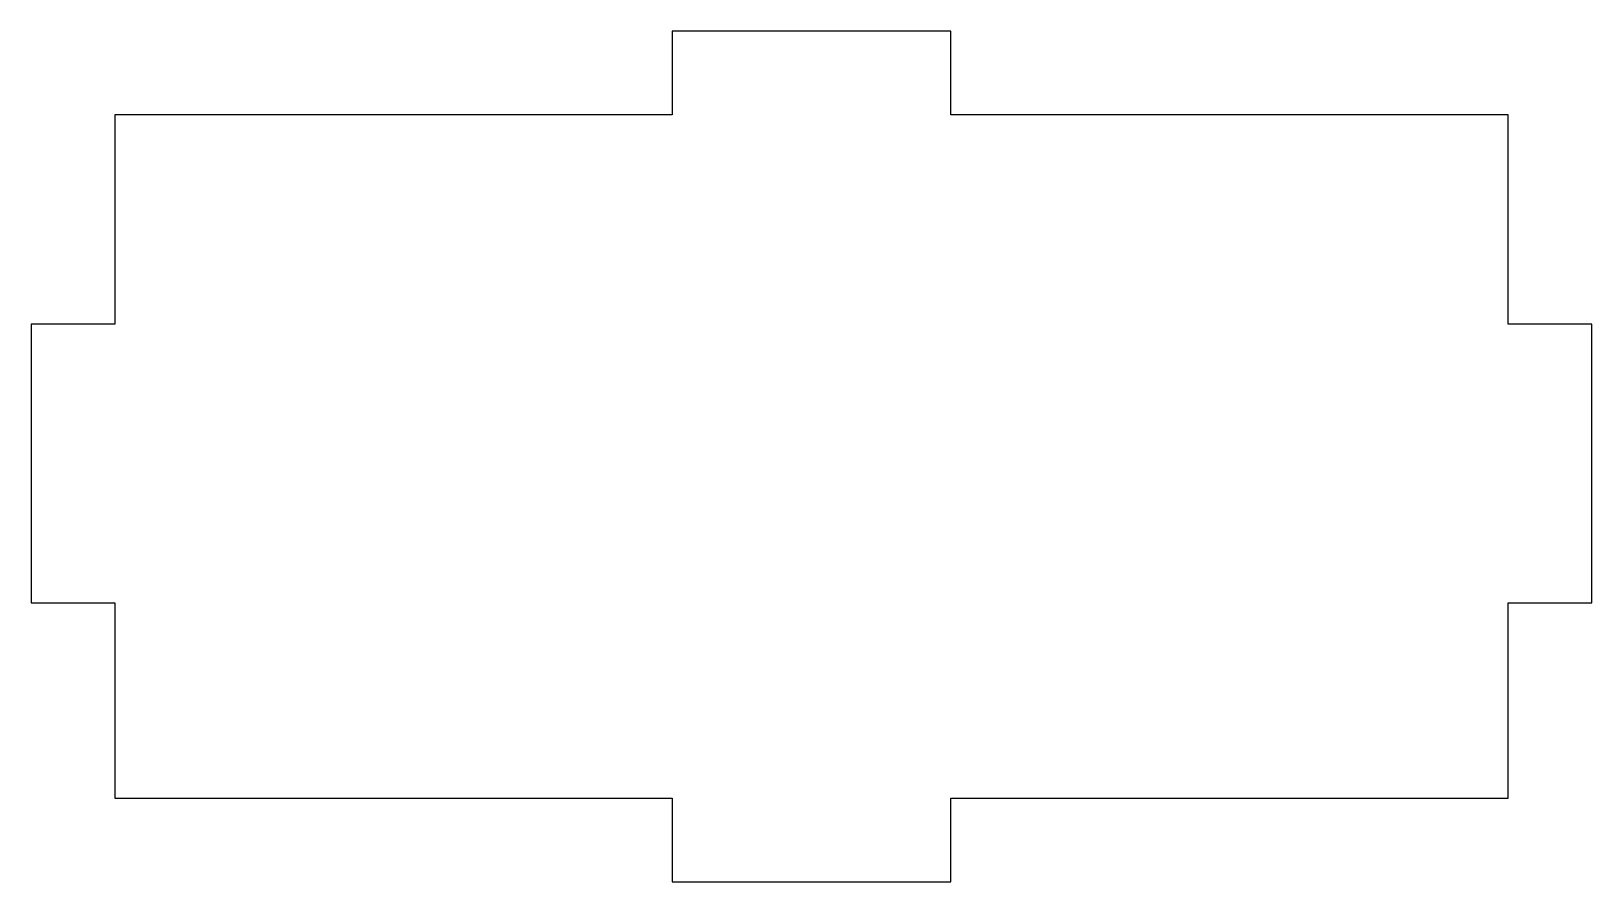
# Model space of a CAD drawing. Header units: millimetres. Extents: x -29.5 to 26.5, y 5.3 to 35.8.
import ezdxf

# ---------------------------------------------------------------- set-up
doc = ezdxf.new("R2010")
doc.units = ezdxf.units.MM

msp = doc.modelspace()

# ---------------------------------------------------------------- linework, layer by layer
at = {"color": 7, "linetype": 'Continuous', "lineweight": 25}
for p, q in [((3.476, 35.838), (-6.524, 35.838)), ((-6.524, 35.838), (-6.524, 32.838)), ((3.476, 32.838), (3.476, 35.838)), ((-6.524, 32.838), (-26.524, 32.838)), ((-26.524, 32.838), (-26.524, 25.338)), ((23.476, 32.838), (3.476, 32.838)), ((23.476, 25.338), (23.476, 32.838)), ((-26.524, 25.338), (-29.524, 25.338)), ((-29.524, 25.338), (-29.524, 15.338)), ((26.476, 25.338), (23.476, 25.338)), ((26.476, 15.338), (26.476, 25.338)), ((-29.524, 15.338), (-26.524, 15.338)), ((-26.524, 15.338), (-26.524, 8.338)), ((23.476, 8.338), (23.476, 15.338)), ((23.476, 15.338), (26.476, 15.338)), ((-26.524, 8.338), (-6.524, 8.338)), ((-6.524, 8.338), (-6.524, 5.338)), ((3.476, 8.338), (23.476, 8.338)), ((3.476, 5.338), (3.476, 8.338)), ((-6.524, 5.338), (3.476, 5.338))]:
    msp.add_line(p, q, dxfattribs=at)

doc.saveas('drawing.dxf')
